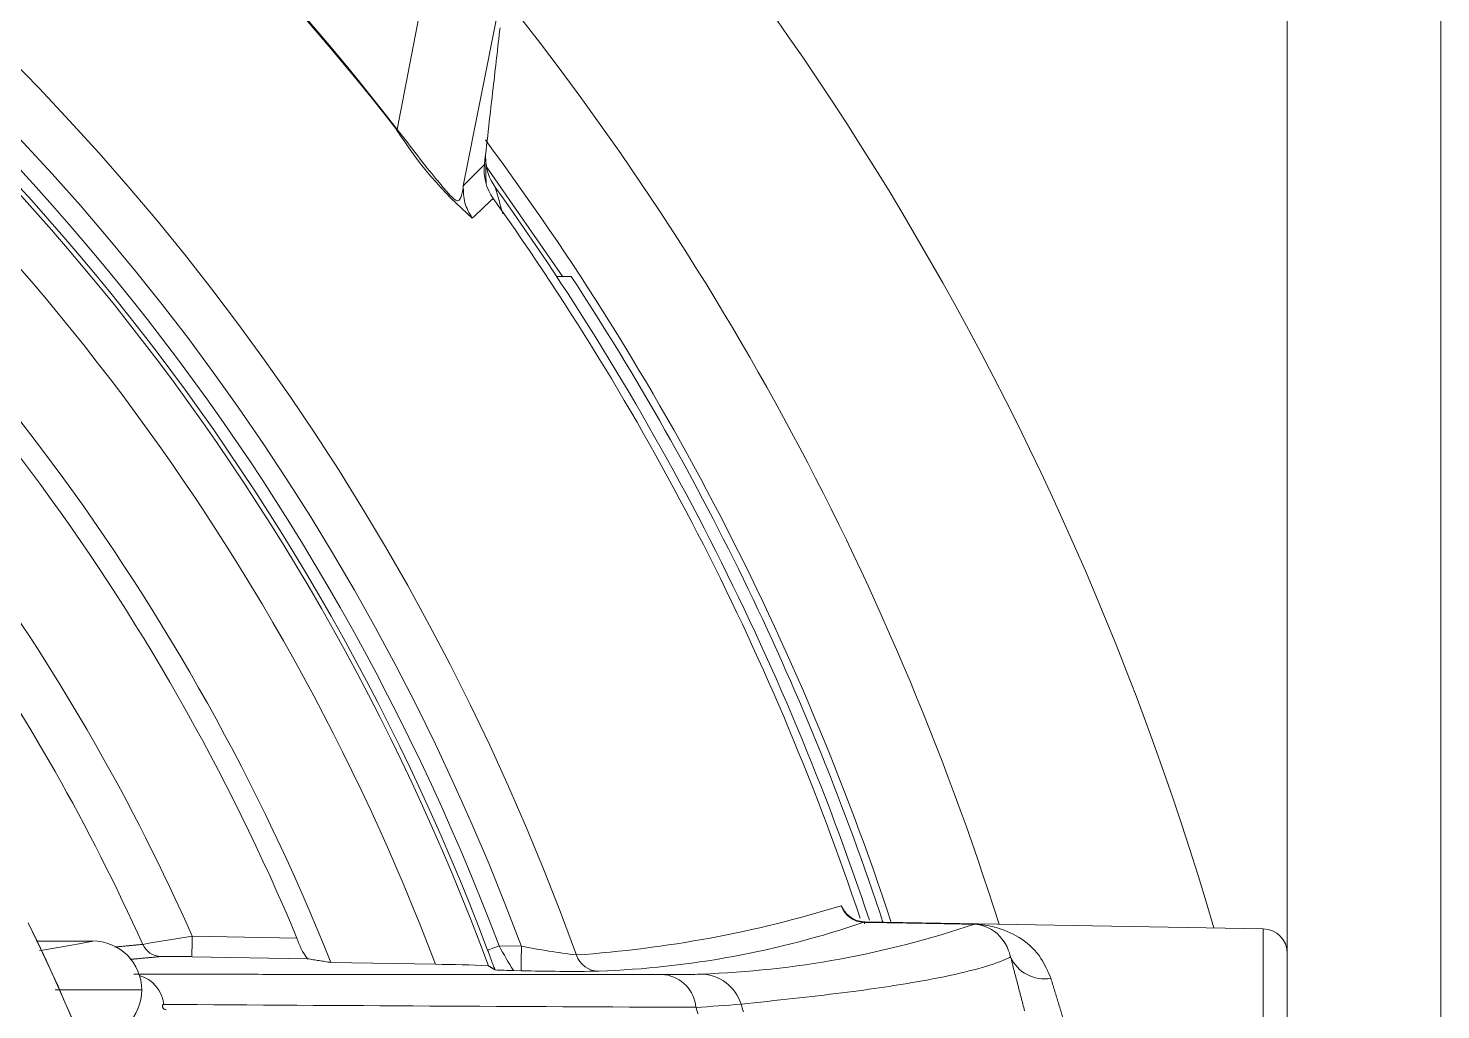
# Model space of a CAD drawing. Extents: x 7 to 113, y 1 to 87.
# Drawn here: x 109.13 to 110.861, y 37.77 to 38.972 of the extents above; entities that cross this region are included whole.
import ezdxf

# ---------------------------------------------------------------- set-up
doc = ezdxf.new("R2010")
doc.units = 0
doc.header["$MEASUREMENT"] = 0
doc.layers.add('OBJECT', color=7, linetype='CONTINUOUS')

msp = doc.modelspace()

# ---------------------------------------------------------------- linework, layer by layer
at = {"layer": 'OBJECT', "lineweight": 15}
for p, q in [((110.6727, 44.9982), (110.6727, 37.1767)), ((110.8607, 44.9982), (110.8607, 36.0256)), ((109.6274, 39.084), (109.5821, 38.8484)), ((109.7056, 38.9926), (109.6632, 38.7794)), ((109.7851, 38.6676), (109.6916, 38.8025)), ((109.7775, 38.6682), (109.7955, 38.6682)), ((110.6432, 37.8687), (110.1551, 37.8773)), ((110.6432, 37.7485), (110.6432, 37.8687)), ((109.141, 37.8538), (109.2092, 37.8538)), ((109.3311, 37.8596), (109.4594, 37.8574)), ((109.707, 37.8478), (109.7344, 37.8473)), ((109.4722, 37.8321), (109.3307, 37.8346)), ((109.5009, 37.8275), (109.6292, 37.8253)), ((109.7339, 37.8173), (109.7247, 37.8175))]:
    msp.add_line(p, q, dxfattribs=at)
at = {"layer": 'OBJECT', "lineweight": 15, "flags": 128}
for points in [[(110.1547, 37.8774), (110.1538, 37.8773), (110.1449, 37.8789), (110.1386, 37.8821), (110.1346, 37.8853), (110.1324, 37.8876), (110.131, 37.8894), (110.1306, 37.8902), (110.1314, 37.8884)], [(109.144, 37.8421), (109.1478, 37.8427), (109.1692, 37.8464), (109.1833, 37.8489), (109.1926, 37.8505), (109.1986, 37.8516), (109.2026, 37.8524), (109.2051, 37.8529), (109.2067, 37.8532), (109.2078, 37.8534), (109.2084, 37.8535), (109.2088, 37.8536), (109.2091, 37.8537), (109.2092, 37.8538), (109.2093, 37.8538), (109.2093, 37.8538), (109.2093, 37.8538), (109.2093, 37.8538), (109.2093, 37.8538), (109.2093, 37.8538), (109.2093, 37.8538), (109.2092, 37.8538), (109.2092, 37.8538), (109.2092, 37.8538), (109.2092, 37.8538), (109.2092, 37.8538), (109.2092, 37.8538), (109.2092, 37.8538), (109.2092, 37.8538), (109.2092, 37.8538)], [(109.3311, 37.8596), (109.3311, 37.8548), (109.331, 37.8501), (109.3309, 37.8458), (109.3308, 37.8421), (109.3308, 37.8389), (109.3307, 37.8366), (109.3307, 37.8352), (109.3307, 37.8346)], [(109.693, 37.8425), (109.6933, 37.8426), (109.6941, 37.8429), (109.6954, 37.8434), (109.6972, 37.8441), (109.6993, 37.8449), (109.7017, 37.8458), (109.7043, 37.8468), (109.707, 37.8478)], [(109.7344, 37.8473), (109.7343, 37.8415), (109.7342, 37.8359), (109.7341, 37.8308), (109.734, 37.8263), (109.734, 37.8225), (109.7339, 37.8197), (109.7339, 37.818), (109.7339, 37.8173)]]:
    msp.add_lwpolyline(points, dxfattribs=at)
at = {"layer": 'OBJECT', "lineweight": 15}
for centre, radius, start, end in [((106.9727, 36.8182), 3.76, 16.2407, 79.9508), ((106.9727, 36.8182), 3.0068, 19.7991, 86.1975), ((106.9727, 36.8182), 2.9472, 20.4368, 86.0663), ((106.9725, 36.818), 3.3058, 37.8845, 52.1155), ((107.0395, 36.885), 3.2124, 37.675, 52.325), ((106.9727, 36.8182), 2.9217, 20.6331, 58.8549), ((106.9727, 36.8182), 2.9067, 20.6331, 58.5533), ((106.9727, 36.8182), 2.901, 20.2713, 58.3816), ((106.9727, 36.8182), 2.841, 20.7614, 53.9816), ((106.9727, 36.8182), 3.5095, 17.5143, 39.5899), ((106.9727, 36.8182), 2.7223, 21.7629, 51.3353), ((106.9727, 36.8182), 2.6951, 22.6787, 50.6776), ((109.686, 38.7151), 0.169, 127.9185, 128.1611), ((110.004, 39.1154), 0.5, 212.3344, 228.71), ((106.9727, 36.8182), 3.3845, 18.2243, 36.5889), ((103.4888, 44.9423), 8.7237, 315.05323, 315.29438), ((109.7487, 38.7986), 0.06, 173.4816, 215.5044), ((109.7526, 38.8138), 0.062, 181, 215.6734), ((104.1256, 44.7), 8.1431, 312.95076, 313.19862), ((106.9727, 36.8182), 3.35, 18.5143, 35.5044), ((106.9727, 36.8182), 3.36, 18.4108, 35.6734), ((100.2718, 36.0233), 9.8244, 16.08305, 16.28176), ((106.9727, 36.8182), 2.5781, 23.8241, 47.5622), ((106.9727, 36.8182), 3.375, 18.2807, 33.2401), ((106.9727, 36.8182), 2.5186, 24.1756, 45.7698), ((106.9722, 36.8187), 2.3074, 332.557, 27.443), ((106.9722, 36.8187), 2.3128, 332.557, 27.443), ((109.7042, 39.2635), 1.4301, 273.9106, 287.158), ((110.1545, 37.9067), 0.03, 198.8901, 268.9767), ((110.1545, 37.9068), 0.03, 198.9895, 268.9948), ((106.9722, 36.8187), 2.4031, 333.8964, 26.1036), ((106.9722, 36.8187), 2.4032, 0, 26.1036), ((109.788, 38.9496), 1.1335, 272.0832, 288.8322), ((109.9121, 38.9937), 1.1812, 272.0704, 288.6273), ((110.2913, 37.8744), 0.00191, 178.8578, 181.1422), ((110.6427, 37.8387), 0.03, 0, 89), ((109.2092, 37.7939), 0.06, 359.9724, 90.0276), ((109.6142, 35.9384), 1.942, 98.38, 100.1967), ((109.2931, 37.8597), 0.0248, 203.7451, 268.7644), ((109.5363, 37.8803), 0.0802, 196.6121, 216.9006), ((110.3826, 38.2224), 0.7725, 209.0058, 211.61), ((109.9377, 38.9182), 1.09, 259.2502, 262.8349), ((109.3062, 36.9041), 0.9309, 88.4893, 90.8363), ((109.8299, 37.8466), 0.0299, 199.4698, 268.773), ((110.3751, 37.8528), 0.0454, 204.146, 280.0644), ((109.2548, 37.7713), 0.0418, 6.7159, 74.4304), ((109.6233, 36.5671), 1.2582, 86.7761, 89.7284), ((109.7567, 38.8732), 1.0562, 267.0316, 268.2626), ((109.7958, 40.4062), 2.5896, 268.6302, 270.7408), ((109.904, 37.7687), 0.0443, 4.9812, 81.9458), ((109.9536, 37.761), 0.0523, 17.2326, 88.7605), ((109.2092, 37.7938), 0.06, 269.9724, 0.0276), ((111.1582, 314.9053), 277.1354, 269.615064, 269.749839), ((109.8642, 39.3498), 1.5795, 273.0486, 275.0626), ((106.9727, 36.8182), 3.1248, 17.6308, 17.7829), ((106.9727, 36.8182), 3.1787, 17.364, 17.5454)]:
    msp.add_arc(centre, radius, start, end, dxfattribs=at)
for points, knots in [([(109.6891, 38.8054), (109.6926, 38.8367), (109.699, 38.8926), (109.7054, 38.9485), (109.7082, 38.9731)], [0, 0, 0, 0, 0.56, 1, 1, 1, 1]), ([(109.5821, 38.8484), (109.5821, 38.8484), (109.591, 38.8377), (109.6077, 38.8152), (109.6298, 38.7877), (109.6413, 38.7739), (109.6505, 38.7639), (109.6543, 38.7609), (109.6586, 38.7613), (109.6608, 38.7661), (109.6632, 38.7768), (109.6632, 38.7794), (109.6632, 38.7794)], [0, 0, 0, 0, 0.000008, 0.138313, 0.276605, 0.396733, 0.417142, 0.570177, 0.591105, 0.795128, 0.999992, 1, 1, 1, 1]), ([(109.6741, 38.7397), (109.6705, 38.7459), (109.6634, 38.7581), (109.6632, 38.7723), (109.6632, 38.7794)], [0, 0, 0, 0, 0.5, 1, 1, 1, 1]), ([(110.2894, 37.8744), (110.2696, 37.8747), (110.2245, 37.8755), (110.1793, 37.8763), (110.1539, 37.8767)], [0, 0, 0, 0, 0.43736, 1, 1, 1, 1]), ([(110.154, 37.8768), (110.1819, 37.8763), (110.2271, 37.8755), (110.2722, 37.8747), (110.2894, 37.8744)], [0, 0, 0, 0, 0.619549, 1, 1, 1, 1]), ([(110.2894, 37.8744), (110.2895, 37.8744), (110.2898, 37.8744), (110.2906, 37.8743), (110.2925, 37.8742), (110.297, 37.8735), (110.3106, 37.8695), (110.323, 37.8593), (110.3312, 37.843), (110.3327, 37.8378), (110.3337, 37.8343)], [0, 0, 0, 0, 0.001968, 0.004635, 0.012568, 0.051252, 0.215812, 0.788411, 0.858959, 1, 1, 1, 1]), ([(110.2894, 37.8744), (110.29, 37.8744), (110.2914, 37.8744), (110.2952, 37.8742), (110.3049, 37.8732), (110.3327, 37.8668), (110.366, 37.8476), (110.3793, 37.8167), (110.383, 37.8082)], [0, 0, 0, 0, 0.008656, 0.020055, 0.062765, 0.226499, 0.787566, 1, 1, 1, 1]), ([(109.7021, 37.8184), (109.7015, 37.8199), (109.6992, 37.8258), (109.6961, 37.8342), (109.6936, 37.8409), (109.693, 37.8425)], [0, 0, 0, 0, 0.201852, 0.805675, 1, 1, 1, 1]), ([(110.3337, 37.8343), (110.3327, 37.8338), (110.3278, 37.8314), (110.3124, 37.8251), (110.2798, 37.8156), (110.2193, 37.8033), (110.1327, 37.7901), (110.0466, 37.781), (110.0035, 37.7765)], [0, 0, 0, 0, 0.023416, 0.117081, 0.304444, 0.491808, 0.745904, 1, 1, 1, 1]), ([(109.9102, 37.8126), (109.9229, 37.8126), (109.9449, 37.8127), (109.9518, 37.8131), (109.9547, 37.8133)], [0, 0, 0, 0, 0.576762, 1, 1, 1, 1]), ([(109.2963, 37.7762), (109.2962, 37.7762), (109.2958, 37.7761), (109.2952, 37.7759), (109.2947, 37.7754), (109.2945, 37.7747), (109.2945, 37.7739), (109.2947, 37.773), (109.2952, 37.772), (109.2961, 37.7709), (109.2974, 37.7698), (109.2985, 37.7697), (109.299, 37.7696)], [0, 0, 0, 0, 0.034085, 0.149321, 0.23486, 0.299651, 0.36961, 0.439602, 0.524615, 0.634617, 0.805774, 1, 1, 1, 1])]:
    msp.add_open_spline(points, degree=3, knots=knots, dxfattribs=at)
for points in [[(109.6905, 38.8179), (109.6911, 38.7817)], [(109.6632, 38.7794), (109.6632, 38.7794)], [(110.1261, 37.897), (110.1314, 37.8884)], [(110.1261, 37.897), (110.1261, 37.897)], [(110.154, 37.8768), (110.1539, 37.8767)], [(110.1551, 37.8751), (110.154, 37.8768)], [(109.2363, 37.8464), (109.2704, 37.8497)], [(109.2926, 37.8348), (109.2551, 37.8313)], [(109.4722, 37.8321), (109.5009, 37.8275)], [(110.3508, 37.7684), (110.3337, 37.8343)], [(109.2594, 37.8131), (109.9102, 37.8126)], [(109.694, 37.8233), (109.7021, 37.8184)], [(110.383, 37.8082), (110.4004, 37.7511)], [(109.2692, 37.7938), (109.1632, 37.7938)]]:
    msp.add_open_spline(points, degree=1, dxfattribs=at)

doc.saveas('drawing.dxf')
